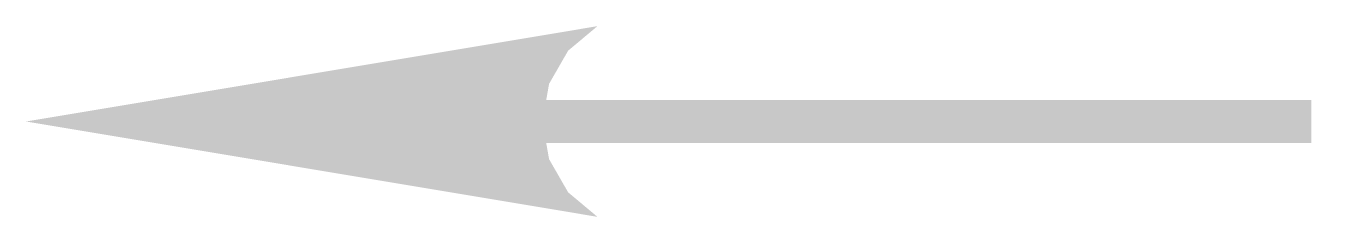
# Model space of a CAD drawing. Extents: x 0 to 15.2, y -1.1 to 1.1.
import ezdxf

# ---------------------------------------------------------------- set-up
doc = ezdxf.new("R2010")
doc.units = 0
doc.header["$LTSCALE"] = 10
doc.header["$MEASUREMENT"] = 0
doc.layers.get('0').update_dxf_attribs({"linetype": 'CONTINUOUS'})

msp = doc.modelspace()

# ---------------------------------------------------------------- linework, layer by layer
at = {"const_width": 0.5}
msp.add_lwpolyline([(6.025, 0), (15, 0)], dxfattribs=at)
for points in [[(6.667, 1.111), (0, 0), (6.325, 0.825)], [(6.325, 0.825), (0, 0), (6.103, 0.439)], [(6.103, 0.439), (0, 0), (6.025, 0)], [(6.667, -1.111), (0, 0), (6.325, -0.825)], [(6.325, -0.825), (0, 0), (6.103, -0.439)], [(6.103, -0.439), (0, 0), (6.025, 0)]]:
    msp.add_solid(points)

doc.saveas('drawing.dxf')
